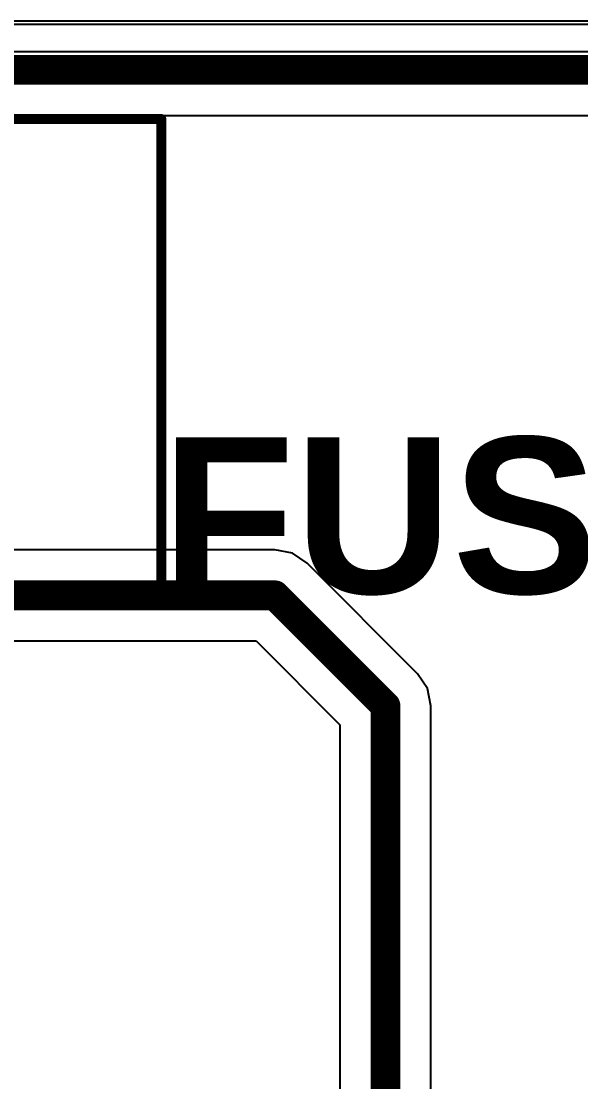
# Model space of a CAD drawing. Header units: inches. Extents: x 0 to 5379, y 0 to 5429.
# Drawn here: x 231.83 to 238.99, y 183.96 to 197.53 of the extents above; entities that cross this region are included whole.
import ezdxf

# ---------------------------------------------------------------- set-up
doc = ezdxf.new("R2010")
doc.units = ezdxf.units.IN
for name, color, linetype in [('SIG 01', 90, 'Continuous'), ('Top Layer', 1, 'Continuous'), ('Top Overlay', 2, 'Continuous')]:
    doc.layers.add(name, color=color, linetype=linetype)
doc.styles.add('Arial_Bold', font='', dxfattribs={"height": 0.2})
doc.styles.get('Arial_Bold').set_extended_font_data('Arial', bold=True)

# ---------------------------------------------------------------- blocks, each defined once
blk = doc.blocks.new('178_6165_0002_830')
at = {"layer": 'Top Overlay'}
for points in [[(10.033, 3.048, 0.127, 0.127, 0), (-10.033, 3.048, 0.127, 0.127, 0)], [(-10.033, 3.048, 0.127, 0.127, 0), (-10.033, -3.048, 0.127, 0.127, 0)], [(10.033, -3.048, 0.127, 0.127, 0), (-10.033, -3.048, 0.127, 0.127, 0)]]:
    blk.add_lwpolyline(points, format="xyseb", dxfattribs=at)
for points in [[(-10.065, 3.048, 0.0635, 0.0635, 1), (-10.001, 3.048, 0.0635, 0.0635, 1)], [(-10.065, 3.048, 0.0635, 0.0635, 1), (-10.001, 3.048, 0.0635, 0.0635, 1)], [(-10.065, -3.048, 0.0635, 0.0635, 1), (-10.001, -3.048, 0.0635, 0.0635, 1)], [(-10.065, -3.048, 0.0635, 0.0635, 1), (-10.001, -3.048, 0.0635, 0.0635, 1)]]:
    blk.add_lwpolyline(points, format="xyseb", close=True, dxfattribs=at)

msp = doc.modelspace()

# ---------------------------------------------------------------- linework, layer by layer
at = {"layer": 'SIG 01'}
for p, q in [((246.21, 197.488), (219.618, 197.488)), ((219.86, 196.323), (246.21, 196.323)), ((235.079, 190.764), (231.473, 190.764)), ((235.302, 190.719), (235.079, 190.764)), ((235.491, 190.593), (235.302, 190.719)), ((236.905, 189.178), (235.491, 190.593)), ((215.43, 189.598), (234.837, 189.598)), ((234.837, 189.598), (235.911, 188.525)), ((237.032, 188.989), (236.905, 189.178)), ((237.076, 188.766), (237.032, 188.989)), ((237.076, 161.699), (237.076, 188.766)), ((235.911, 188.525), (235.911, 161.94))]:
    msp.add_line(p, q, dxfattribs=at)
for points in [[(219.618, 196.906, 0.381, 0.381, 0), (246.562, 196.906, 0.381, 0.381, 0)], [(215.43, 190.181, 0.381, 0.381, 0), (235.079, 190.181, 0.381, 0.381, 0)], [(235.079, 190.181, 0.381, 0.381, 0), (236.493, 188.766, 0.381, 0.381, 0)], [(236.493, 161.699, 0.381, 0.381, 0), (236.493, 188.766, 0.381, 0.381, 0)]]:
    msp.add_lwpolyline(points, format="xyseb", dxfattribs=at)
for points in [[(234.983, 190.181, 0.191, 0.191, 1), (235.174, 190.181, 0.191, 0.191, 1)], [(234.983, 190.181, 0.191, 0.191, 1), (235.174, 190.181, 0.191, 0.191, 1)], [(236.398, 188.766, 0.191, 0.191, 1), (236.589, 188.766, 0.191, 0.191, 1)], [(236.398, 188.766, 0.191, 0.191, 1), (236.589, 188.766, 0.191, 0.191, 1)]]:
    msp.add_lwpolyline(points, format="xyseb", close=True, dxfattribs=at)
at = {"layer": 'Top Layer'}
for p, q in [((240.303, 197.528), (224.515, 197.528)), ((224.515, 197.14), (240.303, 197.14))]:
    msp.add_line(p, q, dxfattribs=at)

# ---------------------------------------------------------------- block references
at = {"rotation": 180}
msp.add_blockref('178_6165_0002_830', (223.592, 193.229), dxfattribs=at)

# ---------------------------------------------------------------- texts
at = {"layer": 'Top Overlay', "style": 'Arial_Bold'}
msp.add_text('FUSE', height=2, rotation=360, dxfattribs=at).set_placement((233.625, 190.205))

doc.saveas('drawing.dxf')
